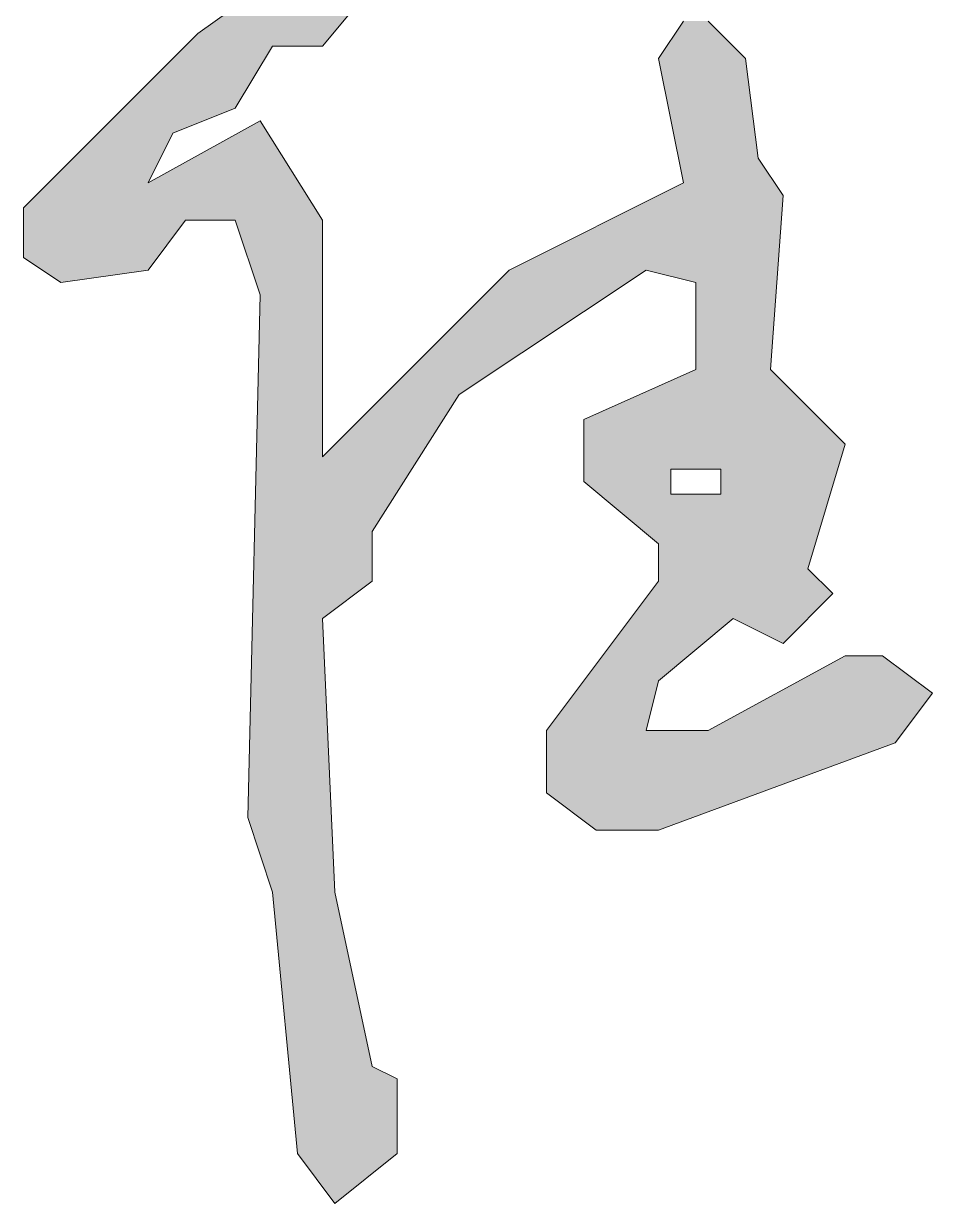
# Model space of a CAD drawing. Header units: millimetres. Extents: x 1442233 to 1526333, y -21810 to 275190.
# Drawn here: x 1513430 to 1513832, y -19992 to -19471 of the extents above; entities that cross this region are included whole.
import ezdxf

# ---------------------------------------------------------------- set-up
doc = ezdxf.new("R2010")
doc.units = ezdxf.units.MM
doc.header["$LTSCALE"] = 1500
doc.layers.add('1', color=7, linetype='Continuous')
doc.layers.add('PUB_TEXT', color=7, linetype='Continuous', lineweight=15)

# ---------------------------------------------------------------- blocks, each defined once
blk = doc.blocks.new('1234')
at = {"layer": 'PUB_TEXT'}
h = blk.add_hatch(color=256, dxfattribs=at)
h.paths.add_polyline_path([(1896717.2, 781535.98), (1896739.2, 781535.98), (1896739.2, 781524.98), (1896717.2, 781524.98)], flags=16)
h.paths.add_polyline_path([(1896766.7, 781981.48), (1896755.7, 781986.98), (1896744.7, 781975.98), (1896750.2, 781849.48), (1896706.2, 781849.48), (1896673.2, 781827.48), (1896651.2, 781827.48), (1896640.2, 781810.98), (1896585.2, 781783.48), (1896508.2, 781728.48), (1896431.2, 781651.48), (1896431.2, 781629.48), (1896447.7, 781618.48), (1896486.2, 781623.98), (1896502.7, 781645.98), (1896524.7, 781645.98), (1896535.7, 781612.98), (1896530.2, 781381.98), (1896541.2, 781348.98), (1896552.2, 781233.48), (1896568.7, 781211.48), (1896596.2, 781233.48), (1896596.2, 781266.48), (1896585.2, 781271.98), (1896568.7, 781348.98), (1896563.2, 781469.98), (1896585.2, 781486.48), (1896585.2, 781508.48), (1896623.7, 781568.98), (1896706.2, 781623.98), (1896728.2, 781618.48), (1896728.2, 781579.98), (1896678.7, 781557.98), (1896678.7, 781530.48), (1896711.7, 781502.98), (1896711.7, 781486.48), (1896662.2, 781420.48), (1896662.2, 781392.98), (1896684.2, 781376.48), (1896711.7, 781376.48), (1896816.2, 781414.98), (1896832.7, 781436.98), (1896810.7, 781453.48), (1896794.2, 781453.48), (1896733.7, 781420.48), (1896706.2, 781420.48), (1896711.7, 781442.48), (1896744.7, 781469.98), (1896766.7, 781458.98), (1896788.7, 781480.98), (1896777.7, 781491.98), (1896794.2, 781546.98), (1896761.2, 781579.98), (1896766.7, 781656.98), (1896755.7, 781673.48), (1896750.2, 781717.48), (1896733.7, 781733.98), (1896722.7, 781733.98), (1896711.7, 781717.48), (1896722.7, 781662.48), (1896645.7, 781623.98), (1896563.2, 781541.48), (1896563.2, 781645.98), (1896535.7, 781689.98), (1896486.2, 781662.48), (1896497.2, 781684.48), (1896524.7, 781695.48), (1896541.2, 781722.98), (1896563.2, 781722.98), (1896590.7, 781755.98), (1896612.7, 781761.48), (1896623.7, 781777.98), (1896667.7, 781794.48), (1896689.7, 781816.48), (1896733.7, 781821.98), (1896777.7, 781788.98), (1896799.7, 781794.48), (1896799.7, 781816.48), (1896788.7, 781827.48), (1896777.7, 781964.98)])
for points in [[(1896585.2, 781783.48), (1896508.2, 781728.48), (1896431.2, 781651.48), (1896431.2, 781629.48), (1896447.7, 781618.48), (1896486.2, 781623.98), (1896502.7, 781645.98), (1896524.7, 781645.98), (1896535.7, 781612.98), (1896530.2, 781381.98), (1896541.2, 781348.98), (1896552.2, 781233.48), (1896568.7, 781211.48), (1896596.2, 781233.48), (1896596.2, 781266.48), (1896585.2, 781271.98), (1896568.7, 781348.98), (1896563.2, 781469.98), (1896585.2, 781486.48), (1896585.2, 781508.48), (1896623.7, 781568.98), (1896706.2, 781623.98), (1896728.2, 781618.48), (1896728.2, 781579.98), (1896678.7, 781557.98), (1896678.7, 781530.48), (1896711.7, 781502.98), (1896711.7, 781486.48), (1896662.2, 781420.48), (1896662.2, 781392.98), (1896684.2, 781376.48), (1896711.7, 781376.48), (1896816.2, 781414.98), (1896832.7, 781436.98), (1896810.7, 781453.48), (1896794.2, 781453.48), (1896733.7, 781420.48), (1896706.2, 781420.48), (1896711.7, 781442.48), (1896744.7, 781469.98), (1896766.7, 781458.98), (1896788.7, 781480.98), (1896777.7, 781491.98), (1896794.2, 781546.98), (1896761.2, 781579.98), (1896766.7, 781656.98), (1896755.7, 781673.48), (1896750.2, 781717.48), (1896733.7, 781733.98)], [(1896722.7, 781733.98), (1896711.7, 781717.48), (1896722.7, 781662.48), (1896645.7, 781623.98), (1896563.2, 781541.48), (1896563.2, 781645.98), (1896535.7, 781689.98), (1896486.2, 781662.48), (1896497.2, 781684.48), (1896524.7, 781695.48), (1896541.2, 781722.98), (1896563.2, 781722.98), (1896590.7, 781755.98)], [(1896717.2, 781535.98), (1896739.2, 781535.98), (1896739.2, 781524.98), (1896717.2, 781524.98), (1896717.2, 781535.98)]]:
    blk.add_lwpolyline(points, dxfattribs=at)

msp = doc.modelspace()

# ---------------------------------------------------------------- block references
at = {"layer": '1'}
msp.add_blockref('1234', (-383000.77, -801203.94), dxfattribs=at)

doc.saveas('drawing.dxf')
